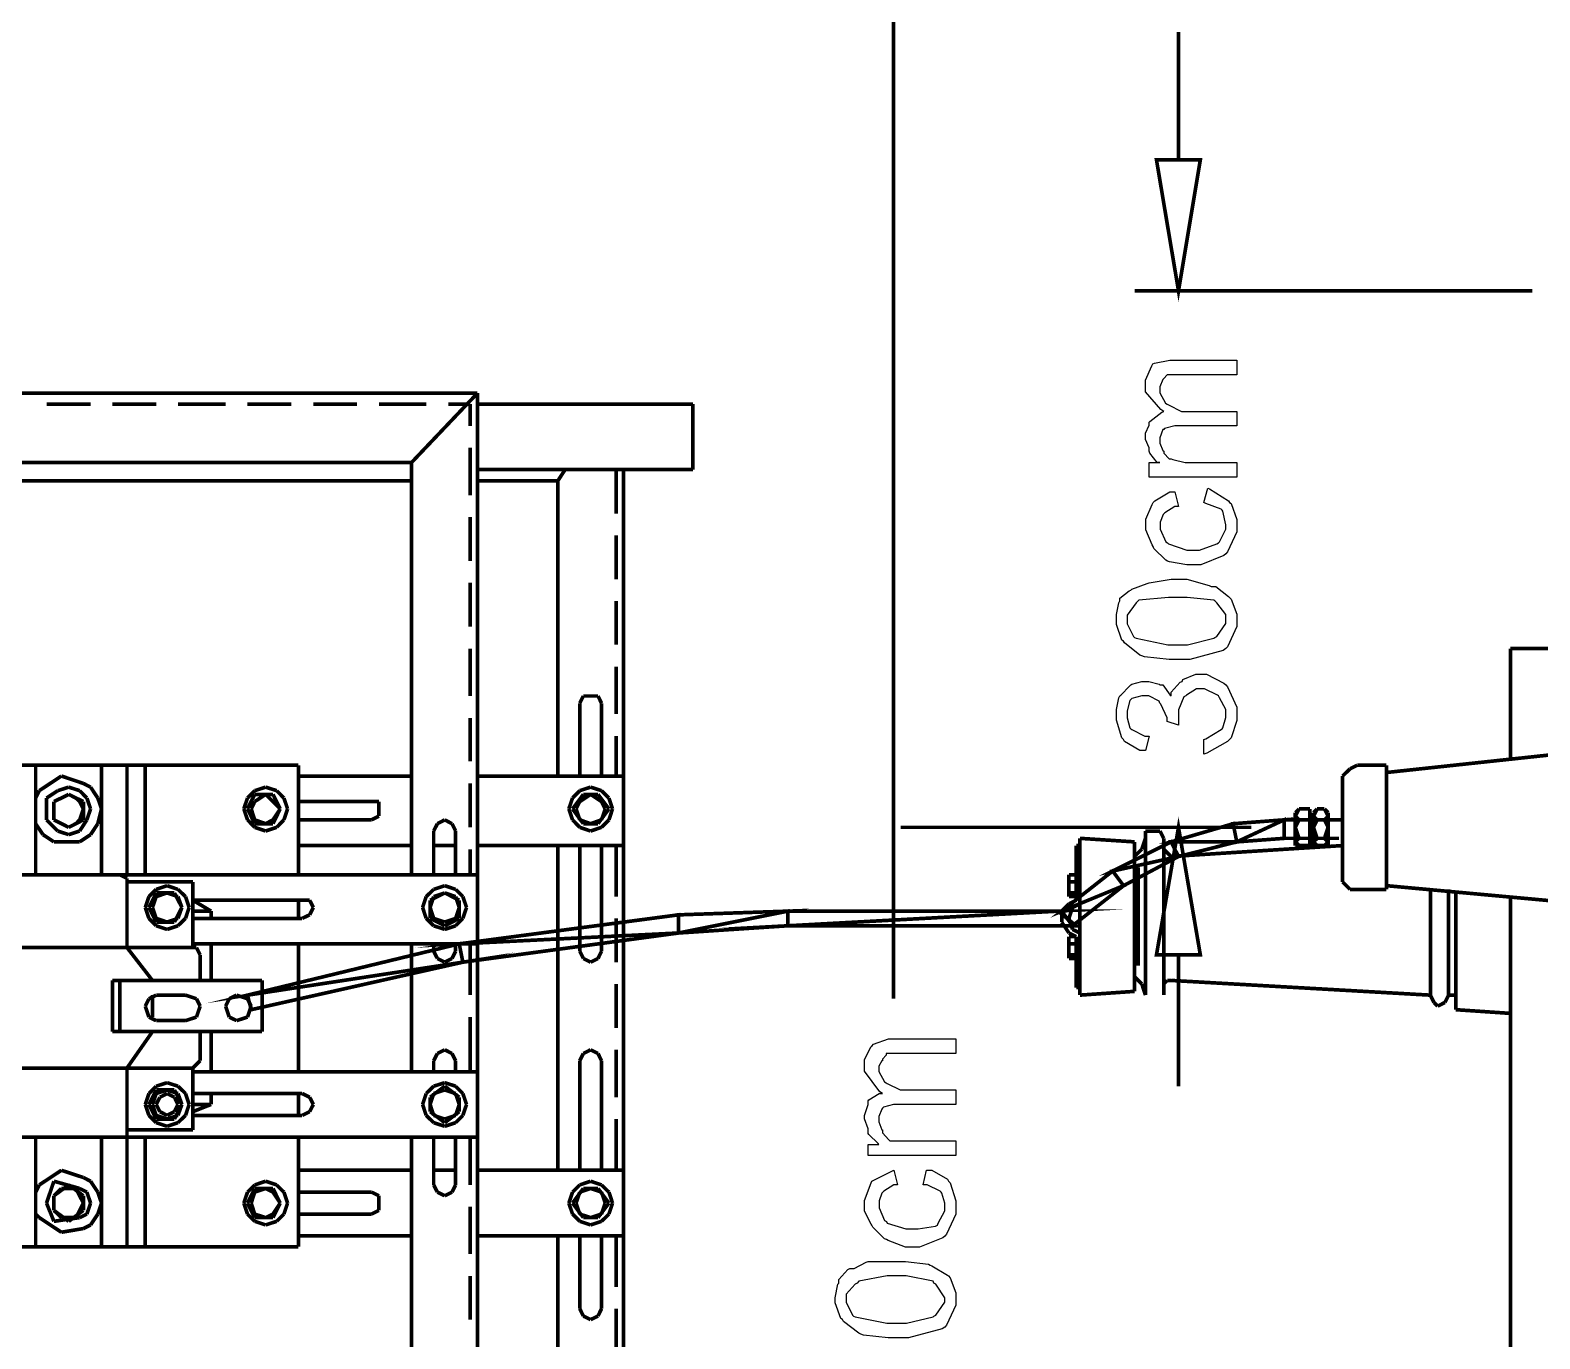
# Model space of a CAD drawing. Header units: metres. Extents: x -593 to 248, y 430 to 1024.
# Drawn here: x -511.76 to -494.22, y 620.61 to 635.82 of the extents above; entities that cross this region are included whole.
import ezdxf

# ---------------------------------------------------------------- set-up
doc = ezdxf.new("R2010")
doc.units = ezdxf.units.M
doc.header["$MEASUREMENT"] = 0
for name, color, linetype in [('C00-00-00-BLACK', 7, 'Continuous'), ('C00-00-FF', 5, 'Continuous'), ('C00-7E-FF', 150, 'Continuous'), ('CFF-00-00', 1, 'Continuous'), ('CFF-7E-00', 30, 'Continuous')]:
    doc.layers.add(name, color=color, linetype=linetype)

msp = doc.modelspace()

# ---------------------------------------------------------------- linework, layer by layer
at = {"layer": 'C00-00-00-BLACK', "const_width": 0.0423}
for points in [[(-516.109, 631.599), (-506.566, 631.599)], [(-507.331, 630.794), (-506.566, 631.599)], [(-506.566, 631.599), (-506.566, 600.784)], [(-511.573, 631.472), (-511.061, 631.472)], [(-510.808, 631.472), (-510.299, 631.472)], [(-510.046, 631.472), (-509.492, 631.472)], [(-509.238, 631.472), (-508.73, 631.472)], [(-508.473, 631.472), (-507.966, 631.472)], [(-507.711, 631.472), (-507.162, 631.472)], [(-506.905, 631.472), (-506.65, 631.472)], [(-506.65, 631.472), (-506.65, 631.219)], [(-506.566, 631.472), (-504.064, 631.472)], [(-504.064, 631.472), (-504.064, 630.71)], [(-506.65, 630.964), (-506.65, 630.411)], [(-515.303, 630.794), (-507.331, 630.794)], [(-507.331, 630.794), (-507.331, 626.003)], [(-506.566, 630.71), (-504.064, 630.71)], [(-505.632, 630.581), (-505.548, 630.71)], [(-504.955, 630.71), (-504.955, 630.199)], [(-504.87, 630.71), (-504.87, 601.672)], [(-515.303, 630.581), (-507.331, 630.581)], [(-506.566, 630.581), (-505.675, 630.581)], [(-506.566, 630.581), (-505.632, 630.581)], [(-505.632, 630.581), (-505.632, 627.15)], [(-506.65, 630.158), (-506.65, 629.649)], [(-504.955, 629.946), (-504.955, 629.437)], [(-506.65, 629.396), (-506.65, 628.887)], [(-504.955, 629.184), (-504.955, 628.675)], [(-506.65, 628.631), (-506.65, 628.08)], [(-494.565, 628.631), (-493.673, 628.631)], [(-494.565, 627.361), (-494.565, 628.631)], [(-504.955, 628.419), (-504.955, 627.869)], [(-505.336, 628.08), (-505.378, 627.996)], [(-505.252, 628.08), (-505.336, 628.08)], [(-505.166, 628.08), (-505.252, 628.08)], [(-505.125, 627.996), (-505.166, 628.08)], [(-505.378, 627.996), (-505.378, 627.15)], [(-505.125, 627.996), (-505.125, 627.15)], [(-506.65, 627.826), (-506.65, 627.319)], [(-504.955, 627.615), (-504.955, 627.15)], [(-496.006, 627.191), (-493.25, 627.487)], [(-514.03, 627.276), (-508.646, 627.276)], [(-511.699, 626.003), (-511.699, 627.276)], [(-511.4, 627.15), (-511.657, 626.98)], [(-511.145, 627.064), (-511.4, 627.15)], [(-510.934, 626.003), (-510.934, 627.276)], [(-510.638, 627.276), (-510.638, 626.003)], [(-510.426, 627.276), (-510.426, 626.003)], [(-508.646, 627.276), (-508.646, 626.003)], [(-508.646, 627.15), (-507.331, 627.15)], [(-506.566, 627.15), (-504.87, 627.15)], [(-496.429, 627.234), (-496.515, 627.15)], [(-496.515, 627.15), (-496.515, 627.064)], [(-496.345, 627.276), (-496.429, 627.234)], [(-496.006, 627.276), (-496.345, 627.276)], [(-496.006, 625.833), (-496.006, 627.276)], [(-511.657, 626.98), (-511.699, 626.894)], [(-511.442, 626.98), (-511.573, 626.894)], [(-511.315, 627.021), (-511.442, 626.98)], [(-511.188, 626.98), (-511.315, 627.021)], [(-511.104, 626.894), (-511.188, 626.98)], [(-511.061, 627.021), (-511.145, 627.064)], [(-510.977, 626.894), (-511.061, 627.021)], [(-509.154, 626.98), (-509.238, 626.894)], [(-509.027, 627.021), (-509.154, 626.98)], [(-508.899, 626.98), (-509.027, 627.021)], [(-508.815, 626.894), (-508.899, 626.98)], [(-506.65, 627.064), (-506.65, 626.554)], [(-505.378, 626.98), (-505.462, 626.894)], [(-505.252, 627.021), (-505.378, 626.98)], [(-505.125, 626.98), (-505.252, 627.021)], [(-505.039, 626.894), (-505.125, 626.98)], [(-496.515, 626.003), (-496.515, 627.064)], [(-511.699, 626.894), (-511.699, 626.768)], [(-511.573, 626.894), (-511.573, 626.768)], [(-511.315, 626.937), (-511.487, 626.853)], [(-511.4, 626.894), (-511.487, 626.853)], [(-511.487, 626.853), (-511.487, 626.641)], [(-511.487, 626.853), (-511.487, 626.768)], [(-511.315, 626.937), (-511.4, 626.894)], [(-511.145, 626.853), (-511.315, 626.937)], [(-511.231, 626.894), (-511.315, 626.937)], [(-511.188, 626.853), (-511.231, 626.894)], [(-511.145, 626.768), (-511.188, 626.853)], [(-511.145, 626.641), (-511.145, 626.853)], [(-511.061, 626.768), (-511.104, 626.894)], [(-510.934, 626.768), (-510.977, 626.894)], [(-509.238, 626.894), (-509.281, 626.768)], [(-509.154, 626.937), (-509.238, 626.768)], [(-509.154, 626.853), (-509.195, 626.768)], [(-509.027, 626.937), (-509.154, 626.853)], [(-508.942, 626.937), (-509.154, 626.937)], [(-508.942, 626.853), (-509.027, 626.937)], [(-508.858, 626.768), (-508.942, 626.937)], [(-508.858, 626.768), (-508.942, 626.853)], [(-508.772, 626.768), (-508.815, 626.894)], [(-508.646, 626.853), (-507.797, 626.853)], [(-507.711, 626.853), (-507.797, 626.853)], [(-507.711, 626.768), (-507.711, 626.853)], [(-505.462, 626.894), (-505.505, 626.768)], [(-505.336, 626.937), (-505.462, 626.768)], [(-505.378, 626.853), (-505.421, 626.768)], [(-505.252, 626.937), (-505.378, 626.853)], [(-505.166, 626.937), (-505.336, 626.937)], [(-505.125, 626.853), (-505.252, 626.937)], [(-505.039, 626.768), (-505.166, 626.937)], [(-505.082, 626.768), (-505.125, 626.853)], [(-504.997, 626.768), (-505.039, 626.894)], [(-511.699, 626.768), (-511.699, 626.596)], [(-511.573, 626.768), (-511.573, 626.641)], [(-511.573, 626.641), (-511.442, 626.511)], [(-511.487, 626.768), (-511.487, 626.641)], [(-511.487, 626.641), (-511.315, 626.554)], [(-511.487, 626.641), (-511.4, 626.596)], [(-511.315, 626.554), (-511.145, 626.641)], [(-511.231, 626.596), (-511.188, 626.641)], [(-511.188, 626.641), (-511.145, 626.768)], [(-511.188, 626.511), (-511.104, 626.641)], [(-511.104, 626.641), (-511.061, 626.768)], [(-510.977, 626.596), (-510.934, 626.768)], [(-509.281, 626.768), (-509.238, 626.641)], [(-509.238, 626.768), (-509.154, 626.596)], [(-509.238, 626.641), (-509.154, 626.554)], [(-509.195, 626.768), (-509.154, 626.641)], [(-509.154, 626.641), (-509.027, 626.596)], [(-509.027, 626.596), (-508.942, 626.641)], [(-508.942, 626.641), (-508.858, 626.768)], [(-508.942, 626.596), (-508.858, 626.768)], [(-508.899, 626.554), (-508.815, 626.641)], [(-508.815, 626.641), (-508.772, 626.768)], [(-508.646, 626.641), (-507.797, 626.641)], [(-507.797, 626.641), (-507.711, 626.684)], [(-507.711, 626.684), (-507.711, 626.768)], [(-506.946, 626.641), (-507.032, 626.596)], [(-506.862, 626.596), (-506.946, 626.641)], [(-505.505, 626.768), (-505.462, 626.641)], [(-505.462, 626.768), (-505.336, 626.596)], [(-505.462, 626.641), (-505.378, 626.554)], [(-505.421, 626.768), (-505.378, 626.641)], [(-505.378, 626.641), (-505.252, 626.596)], [(-505.252, 626.596), (-505.125, 626.641)], [(-505.166, 626.596), (-505.039, 626.768)], [(-505.125, 626.641), (-505.082, 626.768)], [(-505.125, 626.554), (-505.039, 626.641)], [(-505.039, 626.641), (-504.997, 626.768)], [(-497.194, 626.641), (-497.194, 626.426)], [(-497.194, 626.641), (-497.065, 626.641)], [(-497.194, 626.641), (-497.194, 626.426)], [(-497.022, 626.768), (-497.065, 626.684)], [(-497.022, 626.768), (-497.065, 626.725)], [(-497.065, 626.725), (-497.065, 626.342)], [(-497.065, 626.684), (-497.022, 626.641)], [(-497.022, 626.641), (-497.065, 626.554)], [(-496.895, 626.768), (-497.022, 626.768)], [(-497.022, 626.641), (-496.895, 626.641)], [(-497.022, 626.641), (-496.895, 626.641)], [(-496.895, 626.684), (-496.895, 626.768)], [(-496.895, 626.768), (-496.895, 626.725)], [(-496.895, 626.725), (-496.895, 626.342)], [(-496.895, 626.641), (-496.895, 626.684)], [(-496.895, 626.554), (-496.895, 626.641)], [(-496.895, 626.641), (-496.854, 626.641)], [(-496.895, 626.641), (-496.854, 626.641)], [(-496.811, 626.768), (-496.854, 626.684)], [(-496.811, 626.768), (-496.854, 626.725)], [(-496.854, 626.725), (-496.854, 626.342)], [(-496.854, 626.684), (-496.811, 626.641)], [(-496.811, 626.641), (-496.854, 626.554)], [(-496.726, 626.768), (-496.811, 626.768)], [(-496.811, 626.641), (-496.726, 626.641)], [(-496.811, 626.641), (-496.726, 626.641)], [(-496.684, 626.684), (-496.726, 626.768)], [(-496.726, 626.768), (-496.684, 626.725)], [(-496.726, 626.641), (-496.684, 626.684)], [(-496.684, 626.554), (-496.726, 626.641)], [(-496.684, 626.725), (-496.684, 626.342)], [(-496.684, 626.641), (-496.515, 626.641)], [(-511.699, 626.596), (-511.614, 626.469)], [(-511.614, 626.469), (-511.487, 626.385)], [(-511.442, 626.511), (-511.315, 626.469)], [(-511.4, 626.596), (-511.315, 626.554)], [(-511.315, 626.554), (-511.231, 626.596)], [(-511.315, 626.469), (-511.188, 626.511)], [(-511.188, 626.385), (-511.061, 626.469)], [(-511.061, 626.469), (-510.977, 626.596)], [(-509.154, 626.596), (-508.942, 626.596)], [(-509.154, 626.554), (-509.027, 626.511)], [(-509.027, 626.511), (-508.899, 626.554)], [(-507.032, 626.596), (-507.075, 626.511)], [(-507.075, 626.511), (-507.075, 626.003)], [(-506.82, 626.511), (-506.862, 626.596)], [(-506.82, 626.511), (-506.82, 626.003)], [(-505.378, 626.554), (-505.252, 626.511)], [(-505.336, 626.596), (-505.166, 626.596)], [(-505.252, 626.511), (-505.125, 626.554)], [(-498.721, 626.511), (-498.806, 626.511)], [(-498.806, 626.511), (-498.806, 626.426)], [(-498.637, 626.511), (-498.721, 626.511)], [(-498.594, 626.426), (-498.637, 626.511)], [(-497.065, 626.554), (-497.022, 626.426)], [(-496.895, 626.426), (-496.895, 626.554)], [(-496.854, 626.554), (-496.811, 626.426)], [(-496.726, 626.426), (-496.684, 626.554)], [(-511.487, 626.385), (-511.315, 626.385)], [(-511.315, 626.385), (-511.188, 626.385)], [(-508.646, 626.342), (-507.331, 626.342)], [(-507.075, 626.342), (-506.82, 626.342)], [(-506.65, 626.299), (-506.65, 626.003)], [(-506.566, 626.342), (-504.87, 626.342)], [(-505.632, 626.342), (-505.632, 622.569)], [(-505.378, 626.342), (-505.378, 625.114)], [(-505.125, 626.342), (-505.125, 625.114)], [(-504.955, 626.342), (-504.955, 625.749)], [(-499.568, 626.342), (-499.61, 626.342)], [(-499.61, 625.707), (-499.61, 626.342)], [(-499.568, 626.426), (-498.933, 626.385)], [(-499.568, 624.604), (-499.568, 626.426)], [(-498.933, 624.648), (-498.933, 626.385)], [(-498.848, 626.299), (-498.933, 626.215)], [(-498.806, 626.426), (-498.848, 626.299)], [(-498.806, 624.604), (-498.806, 626.426)], [(-498.594, 626.426), (-498.594, 626.299)], [(-498.594, 624.604), (-498.594, 626.426)], [(-498.594, 626.299), (-498.552, 626.258)], [(-496.515, 626.342), (-498.508, 626.215)], [(-497.194, 626.426), (-497.065, 626.426)], [(-497.022, 626.426), (-497.065, 626.385)], [(-497.065, 626.385), (-497.022, 626.342)], [(-497.065, 626.342), (-497.022, 626.342)], [(-497.022, 626.426), (-496.895, 626.426)], [(-496.895, 626.426), (-497.022, 626.426)], [(-496.895, 626.342), (-497.022, 626.342)], [(-496.895, 626.385), (-496.895, 626.426)], [(-496.895, 626.426), (-496.854, 626.426)], [(-496.854, 626.426), (-496.895, 626.426)], [(-496.895, 626.342), (-496.895, 626.385)], [(-496.895, 626.342), (-496.854, 626.342)], [(-496.811, 626.426), (-496.854, 626.385)], [(-496.854, 626.385), (-496.811, 626.342)], [(-496.854, 626.342), (-496.811, 626.342)], [(-496.811, 626.426), (-496.726, 626.426)], [(-496.726, 626.426), (-496.811, 626.426)], [(-496.726, 626.342), (-496.811, 626.342)], [(-496.684, 626.385), (-496.726, 626.426)], [(-496.726, 626.342), (-496.684, 626.385)], [(-496.726, 626.342), (-496.684, 626.342)], [(-496.684, 626.426), (-496.557, 626.426)], [(-498.552, 626.258), (-498.508, 626.215)], [(-516.109, 626.003), (-506.566, 626.003)], [(-510.638, 625.962), (-510.722, 626.003)], [(-510.638, 625.919), (-510.638, 625.962)], [(-510.638, 625.919), (-509.873, 625.919)], [(-510.638, 625.919), (-510.638, 625.157)], [(-509.873, 625.919), (-509.873, 625.157)], [(-499.695, 626.003), (-499.61, 626.003)], [(-499.695, 626.003), (-499.695, 625.919)], [(-499.695, 626.003), (-499.695, 625.962)], [(-499.695, 625.749), (-499.695, 625.962)], [(-499.695, 625.919), (-499.61, 625.919)], [(-499.695, 625.919), (-499.695, 625.792)], [(-498.89, 624.945), (-498.89, 626.088)], [(-498.594, 624.945), (-498.594, 626.088)], [(-496.515, 626.003), (-496.515, 625.919)], [(-496.515, 625.919), (-496.429, 625.833)], [(-510.383, 625.749), (-510.426, 625.623)], [(-510.299, 625.833), (-510.383, 625.749)], [(-510.299, 625.792), (-510.383, 625.623)], [(-510.299, 625.749), (-510.342, 625.623)], [(-510.172, 625.876), (-510.299, 625.833)], [(-510.172, 625.792), (-510.299, 625.749)], [(-510.087, 625.792), (-510.299, 625.792)], [(-510.046, 625.833), (-510.172, 625.876)], [(-510.046, 625.749), (-510.172, 625.792)], [(-510, 625.623), (-510.087, 625.792)], [(-509.958, 625.749), (-510.046, 625.833)], [(-510, 625.623), (-510.046, 625.749)], [(-509.916, 625.623), (-509.958, 625.749)], [(-507.162, 625.749), (-507.204, 625.623)], [(-507.075, 625.833), (-507.162, 625.749)], [(-506.946, 625.792), (-507.116, 625.707)], [(-507.075, 625.749), (-507.116, 625.623)], [(-506.946, 625.876), (-507.075, 625.833)], [(-506.946, 625.792), (-507.075, 625.749)], [(-506.82, 625.833), (-506.946, 625.876)], [(-506.778, 625.707), (-506.946, 625.792)], [(-506.82, 625.749), (-506.946, 625.792)], [(-506.736, 625.749), (-506.82, 625.833)], [(-506.778, 625.623), (-506.82, 625.749)], [(-506.693, 625.623), (-506.736, 625.749)], [(-499.695, 625.792), (-499.695, 625.749)], [(-499.695, 625.792), (-499.61, 625.792)], [(-499.695, 625.749), (-499.61, 625.749)], [(-499.695, 625.749), (-499.653, 625.749)], [(-496.429, 625.833), (-496.345, 625.833)], [(-496.345, 625.833), (-496.006, 625.833)], [(-496.006, 625.876), (-493.25, 625.623)], [(-495.496, 624.604), (-495.496, 625.833)], [(-495.284, 624.604), (-495.284, 625.833)], [(-495.2, 624.435), (-495.2, 625.792)], [(-494.565, 617.018), (-494.565, 625.749)], [(-510.426, 625.623), (-510.383, 625.496)], [(-510.383, 625.623), (-510.299, 625.453)], [(-510.342, 625.623), (-510.299, 625.496)], [(-510.087, 625.453), (-510, 625.623)], [(-510.046, 625.496), (-510, 625.623)], [(-509.958, 625.496), (-509.916, 625.623)], [(-509.873, 625.707), (-509.661, 625.58)], [(-508.603, 625.707), (-509.873, 625.707)], [(-509.873, 625.58), (-509.661, 625.58)], [(-509.661, 625.58), (-509.661, 625.496)], [(-508.646, 625.707), (-508.646, 625.496)], [(-508.516, 625.707), (-508.603, 625.707)], [(-508.473, 625.623), (-508.516, 625.707)], [(-508.516, 625.537), (-508.473, 625.623)], [(-507.204, 625.623), (-507.162, 625.496)], [(-507.116, 625.707), (-507.116, 625.496)], [(-507.116, 625.623), (-507.075, 625.496)], [(-506.82, 625.496), (-506.778, 625.623)], [(-506.778, 625.496), (-506.778, 625.707)], [(-506.736, 625.496), (-506.693, 625.623)], [(-499.695, 625.665), (-499.779, 625.58)], [(-499.779, 625.58), (-499.779, 625.453)], [(-499.61, 625.707), (-499.695, 625.665)], [(-499.653, 625.623), (-499.695, 625.496)], [(-499.568, 625.665), (-499.653, 625.623)], [(-510.383, 625.496), (-510.299, 625.41)], [(-510.299, 625.496), (-510.172, 625.453)], [(-510.299, 625.453), (-510.087, 625.453)], [(-510.299, 625.41), (-510.172, 625.368)], [(-510.172, 625.453), (-510.046, 625.496)], [(-510.172, 625.368), (-510.046, 625.41)], [(-510.046, 625.41), (-509.958, 625.496)], [(-508.603, 625.496), (-509.873, 625.496)], [(-508.603, 625.496), (-508.516, 625.537)], [(-507.162, 625.496), (-507.075, 625.41)], [(-507.116, 625.496), (-506.946, 625.41)], [(-507.075, 625.496), (-506.946, 625.453)], [(-507.075, 625.41), (-506.946, 625.368)], [(-506.946, 625.41), (-506.778, 625.496)], [(-506.946, 625.453), (-506.82, 625.496)], [(-506.946, 625.368), (-506.82, 625.41)], [(-506.82, 625.41), (-506.736, 625.496)], [(-504.955, 625.496), (-504.955, 624.987)], [(-499.779, 625.453), (-499.695, 625.326)], [(-499.695, 625.496), (-499.653, 625.368)], [(-499.695, 625.326), (-499.61, 625.284)], [(-499.695, 625.284), (-499.695, 625.241)], [(-499.695, 625.284), (-499.695, 625.2)], [(-499.695, 625.284), (-499.61, 625.284)], [(-499.695, 625.03), (-499.695, 625.241)], [(-499.653, 625.368), (-499.568, 625.326)], [(-499.61, 624.691), (-499.61, 625.284)], [(-509.873, 625.157), (-512.758, 625.157)], [(-510.638, 625.157), (-510.342, 624.775)], [(-509.873, 625.2), (-506.566, 625.2)], [(-509.831, 625.157), (-509.873, 625.157)], [(-509.788, 625.071), (-509.831, 625.157)], [(-509.788, 624.775), (-509.788, 625.071)], [(-509.661, 625.2), (-509.661, 624.775)], [(-508.646, 625.2), (-508.646, 623.714)], [(-507.331, 625.2), (-507.331, 623.714)], [(-507.075, 625.2), (-507.075, 625.114)], [(-507.075, 625.114), (-507.032, 625.03)], [(-506.862, 625.03), (-506.82, 625.114)], [(-506.82, 625.2), (-506.82, 625.114)], [(-506.65, 625.2), (-506.65, 624.604)], [(-505.378, 625.114), (-505.336, 625.03)], [(-505.166, 625.03), (-505.125, 625.114)], [(-499.695, 625.2), (-499.695, 625.071)], [(-499.695, 625.2), (-499.61, 625.2)], [(-499.695, 625.071), (-499.695, 625.03)], [(-499.695, 625.071), (-499.61, 625.071)], [(-507.032, 625.03), (-506.946, 624.987)], [(-506.946, 624.987), (-506.862, 625.03)], [(-505.336, 625.03), (-505.252, 624.987)], [(-505.252, 624.987), (-505.166, 625.03)], [(-499.695, 625.03), (-499.653, 625.03)], [(-499.695, 625.03), (-499.61, 625.03)], [(-510.808, 624.775), (-510.808, 624.18)], [(-509.069, 624.775), (-510.808, 624.775)], [(-510.722, 624.775), (-510.722, 624.18)], [(-509.069, 624.775), (-509.069, 624.18)], [(-504.955, 624.734), (-504.955, 624.223)], [(-499.568, 624.691), (-499.61, 624.691)], [(-498.848, 624.734), (-498.933, 624.818)], [(-498.806, 624.604), (-498.848, 624.734)], [(-498.594, 624.734), (-498.552, 624.775)], [(-498.594, 624.604), (-498.594, 624.734)], [(-498.552, 624.775), (-498.508, 624.775)], [(-495.496, 624.604), (-498.508, 624.775)], [(-510.383, 624.562), (-510.426, 624.476)], [(-510.299, 624.604), (-510.383, 624.562)], [(-510.342, 624.349), (-510.342, 624.604)], [(-510.299, 624.604), (-509.958, 624.604)], [(-509.831, 624.562), (-509.958, 624.604)], [(-509.788, 624.476), (-509.831, 624.562)], [(-509.45, 624.562), (-509.492, 624.476)], [(-509.365, 624.604), (-509.45, 624.562)], [(-509.238, 624.562), (-509.365, 624.604)], [(-509.195, 624.476), (-509.238, 624.562)], [(-499.568, 624.604), (-498.933, 624.648)], [(-495.496, 624.604), (-495.454, 624.519)], [(-495.454, 624.519), (-495.411, 624.476)], [(-495.411, 624.476), (-495.327, 624.519)], [(-495.327, 624.519), (-495.284, 624.604)], [(-495.2, 624.604), (-495.284, 624.604)], [(-510.426, 624.476), (-510.383, 624.349)], [(-510.383, 624.349), (-510.299, 624.308)], [(-509.958, 624.308), (-509.831, 624.349)], [(-509.831, 624.349), (-509.788, 624.476)], [(-509.492, 624.476), (-509.45, 624.349)], [(-509.45, 624.349), (-509.365, 624.308)], [(-509.365, 624.308), (-509.238, 624.349)], [(-509.238, 624.349), (-509.195, 624.476)], [(-506.65, 624.349), (-506.65, 623.714)], [(-494.565, 624.392), (-495.2, 624.435)], [(-509.069, 624.18), (-510.808, 624.18)], [(-510.638, 623.757), (-510.342, 624.18)], [(-510.299, 624.308), (-509.958, 624.308)], [(-509.788, 623.842), (-509.788, 624.18)], [(-509.661, 624.18), (-509.661, 623.714)], [(-509.831, 623.8), (-509.788, 623.842)], [(-507.032, 623.926), (-507.075, 623.842)], [(-507.075, 623.842), (-507.075, 623.714)], [(-506.946, 623.969), (-507.032, 623.926)], [(-506.862, 623.926), (-506.946, 623.969)], [(-506.82, 623.842), (-506.862, 623.926)], [(-506.82, 623.842), (-506.82, 623.714)], [(-505.336, 623.926), (-505.378, 623.842)], [(-505.378, 623.842), (-505.378, 622.569)], [(-505.252, 623.969), (-505.336, 623.926)], [(-505.166, 623.926), (-505.252, 623.969)], [(-505.125, 623.842), (-505.166, 623.926)], [(-505.125, 623.842), (-505.125, 622.569)], [(-504.955, 623.969), (-504.955, 623.418)], [(-509.873, 623.757), (-512.758, 623.757)], [(-510.638, 623.757), (-510.638, 623.038)], [(-509.873, 623.757), (-509.831, 623.8)], [(-509.873, 623.757), (-509.873, 623.038)], [(-509.873, 623.714), (-506.566, 623.714)], [(-510.383, 623.461), (-510.426, 623.334)], [(-510.299, 623.546), (-510.383, 623.461)], [(-510.299, 623.503), (-510.383, 623.334)], [(-510.299, 623.461), (-510.342, 623.334)], [(-510.172, 623.587), (-510.299, 623.546)], [(-510.172, 623.503), (-510.299, 623.461)], [(-510.087, 623.503), (-510.299, 623.503)], [(-510.172, 623.461), (-510.256, 623.418)], [(-510.046, 623.546), (-510.172, 623.587)], [(-510.046, 623.461), (-510.172, 623.503)], [(-510.087, 623.418), (-510.172, 623.461)], [(-510, 623.334), (-510.087, 623.503)], [(-509.958, 623.461), (-510.046, 623.546)], [(-510, 623.334), (-510.046, 623.461)], [(-509.916, 623.334), (-509.958, 623.461)], [(-508.603, 623.461), (-509.873, 623.461)], [(-509.661, 623.461), (-509.661, 623.334)], [(-508.646, 623.461), (-508.646, 623.207)], [(-508.516, 623.418), (-508.603, 623.461)], [(-507.162, 623.461), (-507.204, 623.334)], [(-507.075, 623.546), (-507.162, 623.461)], [(-506.946, 623.546), (-507.116, 623.418)], [(-507.075, 623.461), (-507.116, 623.334)], [(-506.946, 623.587), (-507.075, 623.546)], [(-506.946, 623.503), (-507.075, 623.461)], [(-506.82, 623.546), (-506.946, 623.587)], [(-506.778, 623.418), (-506.946, 623.546)], [(-506.82, 623.461), (-506.946, 623.503)], [(-506.736, 623.461), (-506.82, 623.546)], [(-506.778, 623.334), (-506.82, 623.461)], [(-506.693, 623.334), (-506.736, 623.461)], [(-510.426, 623.334), (-510.383, 623.207)], [(-510.383, 623.334), (-510.299, 623.164)], [(-510.342, 623.334), (-510.299, 623.207)], [(-510.256, 623.418), (-510.299, 623.334)], [(-510.299, 623.334), (-510.256, 623.25)], [(-510.046, 623.334), (-510.087, 623.418)], [(-510.087, 623.25), (-510.046, 623.334)], [(-510.087, 623.164), (-510, 623.334)], [(-510.046, 623.207), (-510, 623.334)], [(-509.958, 623.207), (-509.916, 623.334)], [(-509.873, 623.334), (-509.661, 623.334)], [(-509.873, 623.25), (-509.661, 623.334)], [(-508.473, 623.334), (-508.516, 623.418)], [(-508.516, 623.25), (-508.473, 623.334)], [(-507.204, 623.334), (-507.162, 623.207)], [(-507.116, 623.418), (-507.116, 623.25)], [(-507.116, 623.334), (-507.075, 623.207)], [(-506.82, 623.207), (-506.778, 623.334)], [(-506.778, 623.25), (-506.778, 623.418)], [(-506.736, 623.207), (-506.693, 623.334)], [(-510.383, 623.207), (-510.299, 623.122)], [(-510.299, 623.207), (-510.172, 623.164)], [(-510.299, 623.164), (-510.087, 623.164)], [(-510.299, 623.122), (-510.172, 623.08)], [(-510.256, 623.25), (-510.172, 623.207)], [(-510.172, 623.207), (-510.087, 623.25)], [(-510.172, 623.164), (-510.046, 623.207)], [(-510.172, 623.08), (-510.046, 623.122)], [(-510.046, 623.122), (-509.958, 623.207)], [(-508.603, 623.207), (-509.873, 623.207)], [(-508.603, 623.207), (-508.516, 623.25)], [(-507.162, 623.207), (-507.075, 623.122)], [(-507.116, 623.25), (-506.946, 623.122)], [(-507.075, 623.207), (-506.946, 623.164)], [(-507.075, 623.122), (-506.946, 623.08)], [(-506.946, 623.122), (-506.778, 623.25)], [(-506.946, 623.164), (-506.82, 623.207)], [(-506.946, 623.08), (-506.82, 623.122)], [(-506.82, 623.122), (-506.736, 623.207)], [(-504.955, 623.164), (-504.955, 622.569)], [(-516.109, 622.953), (-506.566, 622.953)], [(-511.699, 621.68), (-511.699, 622.953)], [(-510.934, 621.68), (-510.934, 622.953)], [(-510.722, 622.953), (-510.638, 622.953)], [(-510.638, 622.953), (-510.638, 623.038)], [(-510.638, 623.038), (-509.873, 623.038)], [(-510.638, 622.911), (-510.638, 622.953)], [(-510.426, 622.953), (-510.426, 621.68)], [(-508.646, 622.953), (-508.646, 621.68)], [(-507.331, 622.953), (-507.331, 617.737)], [(-507.075, 622.953), (-507.075, 622.399)], [(-506.82, 622.953), (-506.82, 622.399)], [(-506.65, 622.953), (-506.65, 622.399)], [(-510.638, 622.911), (-510.638, 621.68)], [(-511.4, 622.569), (-511.657, 622.399)], [(-511.487, 622.442), (-511.573, 622.188)], [(-511.188, 622.358), (-511.487, 622.442)], [(-511.145, 622.485), (-511.4, 622.569)], [(-511.061, 622.442), (-511.145, 622.485)], [(-510.977, 622.315), (-511.061, 622.442)], [(-509.027, 622.442), (-509.154, 622.399)], [(-508.899, 622.399), (-509.027, 622.442)], [(-508.646, 622.569), (-507.331, 622.569)], [(-507.075, 622.569), (-506.82, 622.569)], [(-506.566, 622.569), (-504.87, 622.569)], [(-505.252, 622.442), (-505.378, 622.399)], [(-505.125, 622.399), (-505.252, 622.442)], [(-511.657, 622.399), (-511.699, 622.315)], [(-511.699, 622.315), (-511.699, 622.188)], [(-511.315, 622.399), (-511.487, 622.273)], [(-511.4, 622.358), (-511.487, 622.273)], [(-511.487, 622.273), (-511.487, 622.103)], [(-511.487, 622.273), (-511.487, 622.188)], [(-511.315, 622.358), (-511.4, 622.358)], [(-511.145, 622.273), (-511.315, 622.399)], [(-511.231, 622.358), (-511.315, 622.358)], [(-511.188, 622.273), (-511.231, 622.358)], [(-511.104, 622.315), (-511.188, 622.358)], [(-511.145, 622.188), (-511.188, 622.273)], [(-511.145, 622.103), (-511.145, 622.273)], [(-511.061, 622.188), (-511.104, 622.315)], [(-510.934, 622.188), (-510.977, 622.315)], [(-509.238, 622.315), (-509.281, 622.188)], [(-509.154, 622.399), (-509.238, 622.315)], [(-509.154, 622.358), (-509.238, 622.188)], [(-509.154, 622.315), (-509.195, 622.188)], [(-509.027, 622.358), (-509.154, 622.315)], [(-508.942, 622.358), (-509.154, 622.358)], [(-508.942, 622.315), (-509.027, 622.358)], [(-508.858, 622.188), (-508.942, 622.358)], [(-508.858, 622.188), (-508.942, 622.315)], [(-508.815, 622.315), (-508.899, 622.399)], [(-508.772, 622.188), (-508.815, 622.315)], [(-508.646, 622.315), (-507.797, 622.315)], [(-507.711, 622.273), (-507.797, 622.315)], [(-507.711, 622.188), (-507.711, 622.273)], [(-507.075, 622.399), (-507.032, 622.315)], [(-507.032, 622.315), (-506.946, 622.273)], [(-506.946, 622.273), (-506.862, 622.315)], [(-506.862, 622.315), (-506.82, 622.399)], [(-505.462, 622.315), (-505.505, 622.188)], [(-505.378, 622.399), (-505.462, 622.315)], [(-505.336, 622.358), (-505.462, 622.188)], [(-505.378, 622.315), (-505.421, 622.188)], [(-505.252, 622.358), (-505.378, 622.315)], [(-505.166, 622.358), (-505.336, 622.358)], [(-505.125, 622.315), (-505.252, 622.358)], [(-505.039, 622.188), (-505.166, 622.358)], [(-505.039, 622.315), (-505.125, 622.399)], [(-505.082, 622.188), (-505.125, 622.315)], [(-504.997, 622.188), (-505.039, 622.315)], [(-511.699, 622.188), (-511.699, 622.06)], [(-511.699, 622.06), (-511.657, 622.019)], [(-511.573, 622.188), (-511.487, 621.976)], [(-511.487, 622.188), (-511.487, 622.103)], [(-511.487, 622.103), (-511.315, 621.976)], [(-511.487, 622.103), (-511.4, 622.019)], [(-511.315, 621.976), (-511.145, 622.103)], [(-511.231, 622.019), (-511.188, 622.103)], [(-511.188, 622.103), (-511.145, 622.188)], [(-511.188, 622.019), (-511.104, 622.06)], [(-511.104, 622.06), (-511.061, 622.188)], [(-511.061, 621.934), (-510.977, 622.06)], [(-510.977, 622.06), (-510.934, 622.188)], [(-509.281, 622.188), (-509.238, 622.06)], [(-509.238, 622.188), (-509.154, 622.019)], [(-509.238, 622.06), (-509.154, 621.976)], [(-509.195, 622.188), (-509.154, 622.06)], [(-509.154, 622.06), (-509.027, 622.019)], [(-509.027, 622.019), (-508.942, 622.06)], [(-508.942, 622.06), (-508.858, 622.188)], [(-508.942, 622.019), (-508.858, 622.188)], [(-508.899, 621.976), (-508.815, 622.06)], [(-508.815, 622.06), (-508.772, 622.188)], [(-508.646, 622.06), (-507.797, 622.06)], [(-507.797, 622.06), (-507.711, 622.103)], [(-507.711, 622.103), (-507.711, 622.188)], [(-506.65, 622.146), (-506.65, 621.596)], [(-505.505, 622.188), (-505.462, 622.06)], [(-505.462, 622.188), (-505.336, 622.019)], [(-505.462, 622.06), (-505.378, 621.976)], [(-505.421, 622.188), (-505.378, 622.06)], [(-505.378, 622.06), (-505.252, 622.019)], [(-505.252, 622.019), (-505.125, 622.06)], [(-505.166, 622.019), (-505.039, 622.188)], [(-505.125, 622.06), (-505.082, 622.188)], [(-505.125, 621.976), (-505.039, 622.06)], [(-505.039, 622.06), (-504.997, 622.188)], [(-511.657, 622.019), (-511.4, 621.849)], [(-511.487, 621.976), (-511.188, 622.019)], [(-511.4, 622.019), (-511.315, 622.019)], [(-511.4, 621.849), (-511.145, 621.892)], [(-511.315, 622.019), (-511.231, 622.019)], [(-511.145, 621.892), (-511.061, 621.934)], [(-509.154, 622.019), (-508.942, 622.019)], [(-509.154, 621.976), (-509.027, 621.934)], [(-509.027, 621.934), (-508.899, 621.976)], [(-505.378, 621.976), (-505.252, 621.934)], [(-505.336, 622.019), (-505.166, 622.019)], [(-505.252, 621.934), (-505.125, 621.976)], [(-508.646, 621.807), (-507.331, 621.807)], [(-506.566, 621.807), (-504.87, 621.807)], [(-505.632, 621.807), (-505.632, 618.884)], [(-505.378, 621.807), (-505.378, 620.961)], [(-505.125, 621.807), (-505.125, 620.961)], [(-504.955, 621.807), (-504.955, 621.214)], [(-508.646, 621.68), (-514.03, 621.68)], [(-506.65, 621.341), (-506.65, 620.834)], [(-505.378, 620.961), (-505.336, 620.875)], [(-505.336, 620.875), (-505.252, 620.834)], [(-505.252, 620.834), (-505.166, 620.875)], [(-505.166, 620.875), (-505.125, 620.961)], [(-504.955, 620.961), (-504.955, 620.45)]]:
    msp.add_lwpolyline(points, dxfattribs=at)
at = {"layer": 'C00-00-FF', "const_width": 0.0423}
msp.add_lwpolyline([(-497.829, 626.554), (-501.648, 626.554)], dxfattribs=at)
at = {"layer": 'C00-7E-FF', "const_width": 0.0423}
for points in [[(-501.732, 641.645), (-501.732, 624.562)], [(-498.422, 634.311), (-498.422, 635.795)], [(-494.31, 632.787), (-498.933, 632.787)], [(-497.576, 626.554), (-498.933, 626.554)], [(-498.422, 625.071), (-498.422, 623.546)]]:
    msp.add_lwpolyline(points, dxfattribs=at)
for points in [[(-498.678, 634.311), (-498.168, 634.311), (-498.422, 632.787), (-498.678, 634.311)], [(-498.678, 625.071), (-498.168, 625.071), (-498.422, 626.554), (-498.678, 625.071)]]:
    msp.add_lwpolyline(points, close=True, dxfattribs=at)
at = {"layer": 'C00-7E-FF'}
for points in [[(-498.678, 634.311), (-498.168, 634.311), (-498.422, 632.787), (-498.678, 634.311)], [(-498.678, 625.071), (-498.168, 625.071), (-498.422, 626.554), (-498.678, 625.071)]]:
    msp.add_lwpolyline(points, close=True, dxfattribs=at)
at = {"layer": 'CFF-00-00', "const_width": 0.0423}
for points in [[(-497.194, 626.426), (-497.194, 626.641), (-497.745, 626.385), (-497.194, 626.426)], [(-497.194, 626.641), (-497.745, 626.385), (-497.787, 626.596), (-497.194, 626.641)], [(-497.787, 626.596), (-497.745, 626.385), (-498.508, 626.385), (-497.787, 626.596)], [(-498.508, 626.385), (-498.422, 626.215), (-499.187, 626.046), (-498.508, 626.385)], [(-497.745, 626.385), (-498.508, 626.385), (-498.422, 626.215), (-497.745, 626.385)], [(-498.422, 626.215), (-499.187, 626.046), (-499.06, 625.876), (-498.422, 626.215)], [(-499.187, 626.046), (-499.06, 625.876), (-499.779, 625.58), (-499.187, 626.046)], [(-499.06, 625.876), (-499.779, 625.58), (-499.653, 625.41), (-499.06, 625.876)], [(-502.962, 625.41), (-502.962, 625.58), (-504.232, 625.326), (-502.962, 625.41)], [(-502.962, 625.58), (-504.232, 625.326), (-504.232, 625.537), (-502.962, 625.58)], [(-499.61, 625.41), (-499.822, 625.58), (-502.962, 625.41), (-499.61, 625.41)], [(-499.822, 625.58), (-502.962, 625.41), (-502.962, 625.58), (-499.822, 625.58)], [(-504.232, 625.537), (-504.232, 625.326), (-506.778, 625.2), (-504.232, 625.537)], [(-504.232, 625.326), (-506.778, 625.2), (-506.736, 624.987), (-504.232, 625.326)], [(-506.778, 625.2), (-506.736, 624.987), (-509.238, 624.604), (-506.778, 625.2)], [(-506.736, 624.987), (-509.238, 624.604), (-509.195, 624.435), (-506.736, 624.987)]]:
    msp.add_lwpolyline(points, close=True, dxfattribs=at)
at = {"layer": 'CFF-00-00'}
for points in [[(-497.194, 626.641), (-497.745, 626.385), (-497.787, 626.596), (-497.194, 626.641)], [(-497.194, 626.426), (-497.194, 626.641), (-497.745, 626.385), (-497.194, 626.426)], [(-497.787, 626.596), (-497.745, 626.385), (-498.508, 626.385), (-497.787, 626.596)], [(-498.508, 626.385), (-498.422, 626.215), (-499.187, 626.046), (-498.508, 626.385)], [(-497.745, 626.385), (-498.508, 626.385), (-498.422, 626.215), (-497.745, 626.385)], [(-498.422, 626.215), (-499.187, 626.046), (-499.06, 625.876), (-498.422, 626.215)], [(-499.187, 626.046), (-499.06, 625.876), (-499.779, 625.58), (-499.187, 626.046)], [(-499.06, 625.876), (-499.779, 625.58), (-499.653, 625.41), (-499.06, 625.876)], [(-504.232, 625.537), (-504.232, 625.326), (-506.778, 625.2), (-504.232, 625.537)], [(-502.962, 625.41), (-502.962, 625.58), (-504.232, 625.326), (-502.962, 625.41)], [(-502.962, 625.58), (-504.232, 625.326), (-504.232, 625.537), (-502.962, 625.58)], [(-499.61, 625.41), (-499.822, 625.58), (-502.962, 625.41), (-499.61, 625.41)], [(-499.822, 625.58), (-502.962, 625.41), (-502.962, 625.58), (-499.822, 625.58)], [(-504.232, 625.326), (-506.778, 625.2), (-506.736, 624.987), (-504.232, 625.326)], [(-506.778, 625.2), (-506.736, 624.987), (-509.238, 624.604), (-506.778, 625.2)], [(-506.736, 624.987), (-509.238, 624.604), (-509.195, 624.435), (-506.736, 624.987)]]:
    msp.add_lwpolyline(points, close=True, dxfattribs=at)
at = {"layer": 'CFF-7E-00'}
for points in [[(-497.745, 630.624), (-498.764, 630.624), (-498.764, 630.794), (-498.637, 630.794), (-498.669, 630.794), (-498.754, 630.902), (-498.764, 630.923), (-498.764, 630.965), (-498.806, 631.06), (-498.806, 631.091), (-498.806, 631.133), (-498.764, 631.228), (-498.764, 631.26), (-498.754, 631.271), (-498.616, 631.377), (-498.594, 631.387), (-498.626, 631.409), (-498.806, 631.616), (-498.806, 631.685), (-498.806, 631.748), (-498.732, 631.918), (-498.721, 631.938), (-498.7, 631.949), (-498.524, 631.981), (-498.464, 631.981), (-497.745, 631.981), (-497.745, 631.812), (-498.379, 631.812), (-498.423, 631.812), (-498.52, 631.812), (-498.552, 631.812), (-498.552, 631.812), (-498.594, 631.769), (-498.594, 631.769), (-498.605, 631.759), (-498.637, 631.672), (-498.637, 631.642), (-498.637, 631.601), (-498.573, 631.483), (-498.552, 631.472), (-498.54, 631.463), (-498.389, 631.387), (-498.338, 631.387), (-497.745, 631.387), (-497.745, 631.219), (-498.422, 631.219), (-498.466, 631.219), (-498.584, 631.187), (-498.594, 631.176), (-498.605, 631.176), (-498.637, 631.081), (-498.637, 631.05), (-498.637, 631.018), (-498.605, 630.933), (-498.594, 630.923), (-498.594, 630.902), (-498.529, 630.837), (-498.508, 630.837), (-498.487, 630.828), (-498.343, 630.794), (-498.295, 630.794), (-497.745, 630.794), (-497.745, 630.624)], [(-498.126, 630.327), (-498.083, 630.495), (-498.062, 630.486), (-497.84, 630.349), (-497.829, 630.327), (-497.809, 630.316), (-497.745, 630.132), (-497.745, 630.069), (-497.745, 629.986), (-497.851, 629.754), (-497.872, 629.732), (-497.894, 629.711), (-498.163, 629.604), (-498.252, 629.604), (-498.327, 629.604), (-498.528, 629.637), (-498.549, 629.647), (-498.571, 629.657), (-498.709, 629.795), (-498.718, 629.816), (-498.729, 629.838), (-498.803, 630.012), (-498.803, 630.069), (-498.803, 630.134), (-498.729, 630.305), (-498.718, 630.327), (-498.698, 630.349), (-498.524, 630.454), (-498.464, 630.454), (-498.422, 630.282), (-498.464, 630.282), (-498.582, 630.207), (-498.591, 630.196), (-498.602, 630.187), (-498.634, 630.1), (-498.634, 630.069), (-498.634, 630.017), (-498.571, 629.87), (-498.549, 629.859), (-498.539, 629.849), (-498.324, 629.773), (-498.252, 629.773), (-498.179, 629.773), (-497.978, 629.849), (-497.956, 629.859), (-497.947, 629.87), (-497.872, 630.02), (-497.872, 630.069), (-497.872, 630.069), (-497.905, 630.229), (-497.915, 630.239), (-497.926, 630.25), (-498.105, 630.316), (-498.126, 630.327)], [(-498.422, 628.504), (-498.529, 628.504), (-498.816, 628.536), (-498.848, 628.545), (-498.87, 628.556), (-499.05, 628.697), (-499.06, 628.718), (-499.082, 628.729), (-499.144, 628.912), (-499.144, 628.973), (-499.144, 629.026), (-499.114, 629.163), (-499.103, 629.184), (-499.103, 629.215), (-498.996, 629.301), (-498.975, 629.31), (-498.965, 629.321), (-498.786, 629.386), (-498.764, 629.396), (-498.764, 629.396), (-498.508, 629.437), (-498.422, 629.437), (-498.327, 629.437), (-498.064, 629.364), (-498.041, 629.353), (-497.989, 629.353), (-497.84, 629.237), (-497.829, 629.226), (-497.809, 629.206), (-497.745, 629.032), (-497.745, 628.973), (-497.745, 628.887), (-497.851, 628.653), (-497.872, 628.631), (-497.904, 628.61), (-498.292, 628.504), (-498.422, 628.504)], [(-498.422, 628.675), (-498.317, 628.675), (-498.01, 628.751), (-497.999, 628.76), (-497.978, 628.772), (-497.872, 628.923), (-497.872, 628.973), (-497.872, 629.026), (-497.978, 629.163), (-497.999, 629.184), (-498.01, 629.195), (-498.32, 629.226), (-498.422, 629.226), (-498.539, 629.226), (-498.881, 629.195), (-498.89, 629.184), (-498.913, 629.163), (-499.017, 629.021), (-499.017, 628.973), (-499.017, 628.92), (-498.944, 628.772), (-498.933, 628.76), (-498.913, 628.751), (-498.545, 628.675), (-498.422, 628.675)], [(-498.126, 627.403), (-498.126, 627.573), (-498.105, 627.583), (-497.926, 627.69), (-497.915, 627.7), (-497.905, 627.71), (-497.872, 627.83), (-497.872, 627.869), (-497.872, 627.922), (-497.947, 628.059), (-497.956, 628.08), (-497.967, 628.091), (-498.119, 628.165), (-498.168, 628.165), (-498.211, 628.165), (-498.328, 628.091), (-498.338, 628.08), (-498.36, 628.07), (-498.422, 627.92), (-498.422, 627.869), (-498.422, 627.869), (-498.422, 627.774), (-498.422, 627.742), (-498.552, 627.784), (-498.552, 627.784), (-498.552, 627.817), (-498.552, 627.826), (-498.552, 627.826), (-498.627, 627.986), (-498.637, 627.996), (-498.648, 628.018), (-498.768, 628.08), (-498.806, 628.08), (-498.849, 628.08), (-498.965, 628.049), (-498.975, 628.038), (-498.986, 628.029), (-499.017, 627.909), (-499.017, 627.869), (-499.017, 627.828), (-498.986, 627.71), (-498.975, 627.7), (-498.965, 627.69), (-498.815, 627.615), (-498.764, 627.615), (-498.806, 627.446), (-498.87, 627.446), (-499.05, 627.552), (-499.06, 627.573), (-499.082, 627.595), (-499.144, 627.801), (-499.144, 627.869), (-499.144, 627.922), (-499.114, 628.059), (-499.103, 628.08), (-499.093, 628.091), (-498.986, 628.198), (-498.975, 628.208), (-498.965, 628.219), (-498.846, 628.249), (-498.806, 628.249), (-498.765, 628.249), (-498.648, 628.219), (-498.637, 628.208), (-498.605, 628.208), (-498.518, 628.091), (-498.508, 628.08), (-498.508, 628.123), (-498.401, 628.24), (-498.379, 628.249), (-498.37, 628.271), (-498.219, 628.335), (-498.168, 628.335), (-498.095, 628.335), (-497.894, 628.23), (-497.872, 628.208), (-497.851, 628.187), (-497.745, 627.949), (-497.745, 627.869), (-497.745, 627.796), (-497.809, 627.595), (-497.829, 627.573), (-497.851, 627.552), (-498.094, 627.414), (-498.126, 627.403)], [(-501.01, 622.741), (-502.028, 622.741), (-502.028, 622.868), (-501.902, 622.868), (-501.913, 622.879), (-502.019, 622.985), (-502.028, 622.995), (-502.028, 623.049), (-502.071, 623.168), (-502.071, 623.207), (-502.071, 623.207), (-502.028, 623.335), (-502.028, 623.377), (-502.019, 623.388), (-501.899, 623.461), (-501.859, 623.461), (-501.89, 623.482), (-502.071, 623.721), (-502.071, 623.8), (-502.071, 623.853), (-501.996, 624.002), (-501.986, 624.012), (-501.965, 624.034), (-501.791, 624.096), (-501.732, 624.096), (-501.01, 624.096), (-501.01, 623.926), (-501.648, 623.926), (-501.691, 623.926), (-501.786, 623.926), (-501.817, 623.926), (-501.817, 623.906), (-501.859, 623.859), (-501.859, 623.842), (-501.87, 623.842), (-501.902, 623.779), (-501.902, 623.757), (-501.902, 623.716), (-501.839, 623.598), (-501.817, 623.587), (-501.808, 623.578), (-501.656, 623.503), (-501.605, 623.503), (-501.01, 623.503), (-501.01, 623.334), (-501.689, 623.334), (-501.732, 623.334), (-501.849, 623.302), (-501.859, 623.291), (-501.87, 623.281), (-501.902, 623.195), (-501.902, 623.164), (-501.902, 623.132), (-501.87, 623.038), (-501.859, 623.038), (-501.859, 623.006), (-501.786, 622.922), (-501.775, 622.911), (-501.722, 622.911), (-501.602, 622.911), (-501.563, 622.911), (-501.01, 622.911), (-501.01, 622.741)], [(-501.39, 622.399), (-501.349, 622.569), (-501.286, 622.569), (-501.105, 622.464), (-501.094, 622.442), (-501.073, 622.422), (-501.01, 622.213), (-501.01, 622.143), (-501.01, 622.059), (-501.116, 621.826), (-501.137, 621.804), (-501.159, 621.783), (-501.429, 621.677), (-501.518, 621.677), (-501.593, 621.677), (-501.794, 621.753), (-501.815, 621.763), (-501.837, 621.774), (-501.973, 621.91), (-501.983, 621.931), (-501.994, 621.942), (-502.068, 622.094), (-502.068, 622.143), (-502.068, 622.219), (-501.994, 622.422), (-501.983, 622.442), (-501.962, 622.453), (-501.751, 622.559), (-501.729, 622.569), (-501.686, 622.399), (-501.729, 622.399), (-501.846, 622.325), (-501.856, 622.313), (-501.867, 622.303), (-501.899, 622.216), (-501.899, 622.186), (-501.899, 622.133), (-501.837, 621.985), (-501.815, 621.974), (-501.805, 621.953), (-501.59, 621.89), (-501.518, 621.89), (-501.445, 621.89), (-501.244, 621.921), (-501.222, 621.931), (-501.213, 621.953), (-501.137, 622.096), (-501.137, 622.143), (-501.137, 622.186), (-501.17, 622.303), (-501.179, 622.313), (-501.19, 622.325), (-501.341, 622.399), (-501.39, 622.399)], [(-501.689, 620.622), (-501.795, 620.622), (-502.082, 620.655), (-502.114, 620.664), (-502.136, 620.675), (-502.315, 620.813), (-502.325, 620.834), (-502.346, 620.845), (-502.41, 621.027), (-502.41, 621.087), (-502.41, 621.087), (-502.378, 621.247), (-502.367, 621.257), (-502.367, 621.3), (-502.262, 621.417), (-502.241, 621.426), (-502.188, 621.426), (-502.05, 621.501), (-502.028, 621.511), (-502.028, 621.511), (-501.775, 621.511), (-501.689, 621.511), (-501.594, 621.511), (-501.328, 621.479), (-501.306, 621.468), (-501.286, 621.458), (-501.105, 621.352), (-501.094, 621.341), (-501.073, 621.32), (-501.01, 621.147), (-501.01, 621.087), (-501.01, 621.003), (-501.116, 620.771), (-501.137, 620.748), (-501.169, 620.728), (-501.56, 620.622), (-501.689, 620.622)], [(-501.689, 620.791), (-501.583, 620.791), (-501.274, 620.866), (-501.263, 620.875), (-501.243, 620.886), (-501.137, 621.038), (-501.137, 621.087), (-501.137, 621.087), (-501.243, 621.247), (-501.263, 621.257), (-501.274, 621.279), (-501.586, 621.341), (-501.689, 621.341), (-501.806, 621.341), (-502.134, 621.279), (-502.155, 621.257), (-502.177, 621.247), (-502.282, 621.128), (-502.282, 621.087), (-502.282, 621.035), (-502.209, 620.886), (-502.198, 620.875), (-502.177, 620.866), (-501.812, 620.791), (-501.689, 620.791)]]:
    msp.add_lwpolyline(points, close=True, dxfattribs=at)

doc.saveas('drawing.dxf')
